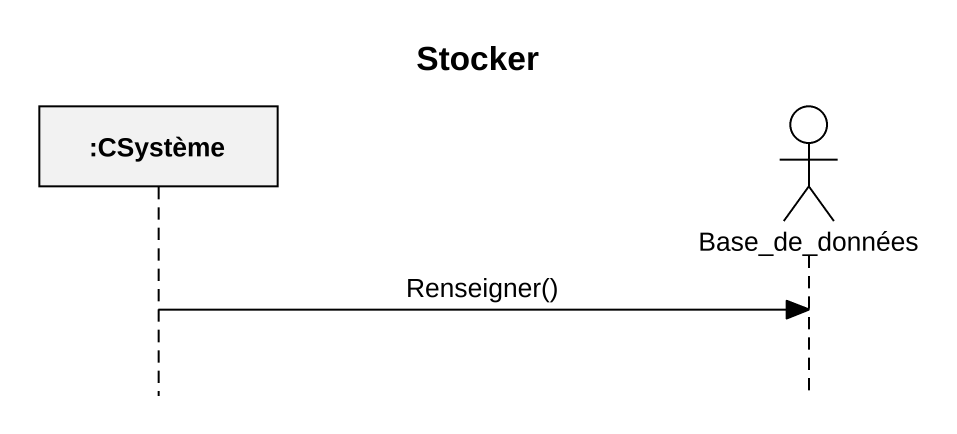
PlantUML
@startuml
title Stocker
hide footbox
participant ":CSystème" as CSystème
actor Base_de_données

CSystème -> Base_de_données : Renseigner()
@enduml
